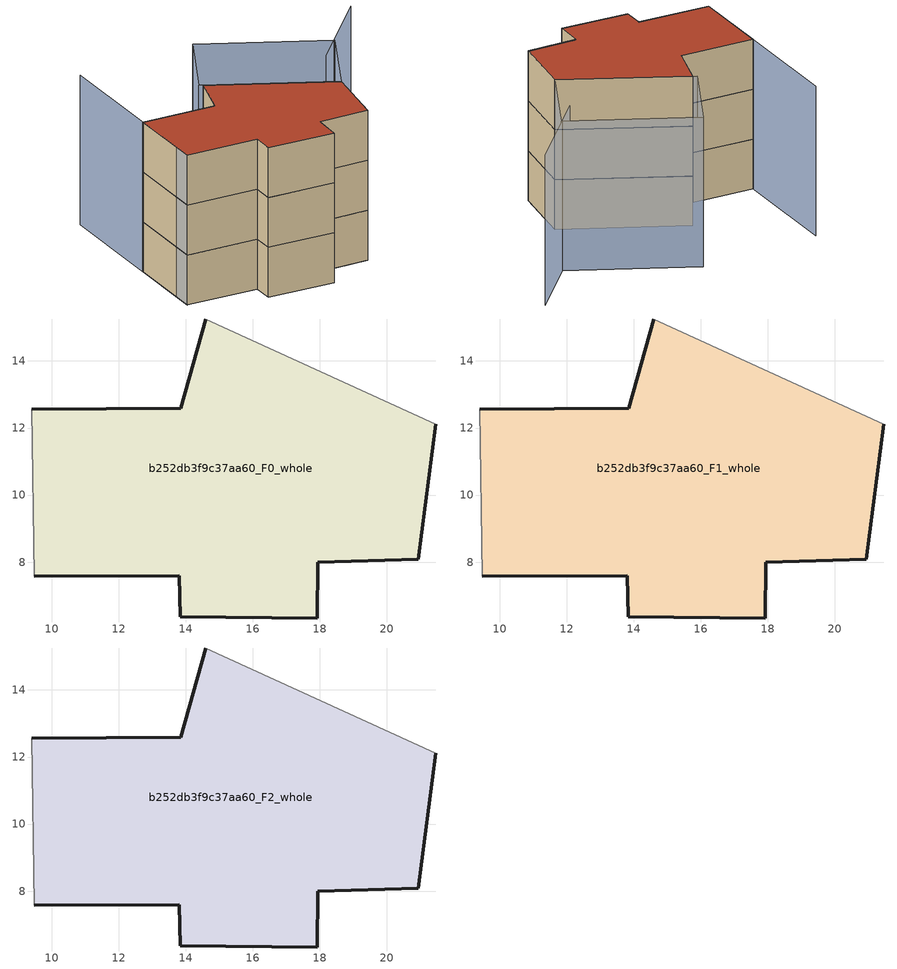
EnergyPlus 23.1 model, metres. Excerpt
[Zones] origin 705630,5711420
b252db3f9c37aa60_F0_whole
 floor ground (EU_floor_Construction): 20.93,8.08 21.46,12.11 14.59,15.25 13.86,12.59 9.4,12.56 9.47,7.57 13.81,7.59 13.83,6.37 17.93,6.33 17.93,7.99 z0
 wall outside (EU_wall_Construction): 21.46,12.11 20.93,8.08 17.93,7.99 17.93,6.33 13.83,6.37 13.81,7.59 9.47,7.57 / 9.4,12.56 13.86,12.59 14.59,15.25 z0:3
 wall adiabatic (EU_wall_Construction): 14.59,15.25 21.46,12.11 / 9.47,7.57 9.4,12.56 z0:3
b252db3f9c37aa60_F1_whole
 floor to b252db3f9c37aa60_F0_whole (EU_floor_Construction): 20.93,8.08 21.46,12.11 14.59,15.25 13.86,12.59 9.4,12.56 9.47,7.57 13.81,7.59 13.83,6.37 17.92,6.33 17.93,7.99 z3
 wall outside (EU_wall_Construction): 21.46,12.11 20.93,8.08 17.93,7.99 17.93,6.33 13.83,6.37 13.81,7.59 9.47,7.57 / 9.4,12.56 13.86,12.59 14.59,15.25 z3:6
 wall adiabatic (EU_wall_Construction): 14.59,15.25 21.46,12.11 / 9.47,7.57 9.4,12.56 z3:6
b252db3f9c37aa60_F2_whole
 floor to b252db3f9c37aa60_F1_whole (EU_floor_Construction): 20.93,8.08 21.46,12.11 14.59,15.25 13.86,12.59 9.4,12.56 9.47,7.57 13.81,7.59 13.83,6.37 17.92,6.33 17.93,7.99 z6
 wall outside (EU_wall_Construction): 21.46,12.11 20.93,8.08 17.93,7.99 17.93,6.33 13.83,6.37 13.81,7.59 9.47,7.57 / 9.4,12.56 13.86,12.59 14.59,15.25 z6:9
 wall adiabatic (EU_wall_Construction): 14.59,15.25 21.46,12.11 / 9.47,7.57 9.4,12.56 z6:9
 roof outside (EU_roof_Construction): 21.46,12.11 20.93,8.08 17.93,7.99 17.93,6.33 13.83,6.37 13.81,7.59 9.47,7.57 9.4,12.56 13.86,12.59 14.59,15.25 z9
shading: 9.29,19.59 9.47,7.57 / 26.59,20.54 22.35,15.47 / 21.46,12.11 14.38,15.35 / 14.38,15.35 16.62,20.26 / 16.62,20.26 23.71,17.02 / 23.71,17.02 21.46,12.11 z0:9
[Building]
EU S2 Campaign: North Axis=0; Terrain=City; Solar Distribution=FullExterior
[Site:Location]
London: Latitude=51.5; Longitude=-0.5; Time Zone=0; Elevation=25
[SizingPeriod:WeatherFileDays]
AnnualSizingPeriod: Begin Month=1; Begin Day of Month=1; End Month=12; End Day of Month=31; Day of Week for Start Day=Monday; Use Weather File Daylight Saving Period=No; Use Weather File Rain and Snow Indicators=No
[MATERIAL]
EU_InternalMass_Material: Roughness=MediumRough; Thickness=0.1; Conductivity=1; Density=1800; Specific Heat=900; Thermal Absorptance=0.9; Solar Absorptance=0.7; Visible Absorptance=0.7
[MATERIAL:NOMASS] Roughness=MediumRough; Thermal Absorptance=0.9; Solar Absorptance=0.7; Visible Absorptance=0.7
Name | Thermal Resistance
EU_wall_NoMass | 1.04674
EU_roof_NoMass | 4.32442
EU_floor_NoMass | 2.04616
[CONSTRUCTION]
EU_wall_Construction: EU_wall_NoMass
EU_roof_Construction: EU_roof_NoMass
EU_floor_Construction: EU_floor_NoMass
EU_InternalMass_Construction: EU_InternalMass_Material
[ZONE] Type=1; Multiplier=1; Ceiling Height=autocalculate; Floor Area=autocalculate; Part of Total Floor Area=Yes
Name | Volume
b252db3f9c37aa60_F0_whole | 213.04
b252db3f9c37aa60_F1_whole; b252db3f9c37aa60_F2_whole | 213.041
[INTERNALMASS] Construction=EU_InternalMass_Construction; Surface Area=71.0129
Name | Zone or ZoneList
b252db3f9c37aa60_F0_whole_EU_InternalMass | b252db3f9c37aa60_F0_whole
b252db3f9c37aa60_F1_whole_EU_InternalMass | b252db3f9c37aa60_F1_whole
b252db3f9c37aa60_F2_whole_EU_InternalMass | b252db3f9c37aa60_F2_whole
[OTHEREQUIPMENT] Fuel Type=Electricity; Design Level Calculation Method=Watts/Area; Power per Zone Floor Area=1; Fraction Latent=0; Fraction Radiant=0; Fraction Lost=0; Carbon Dioxide Generation Rate=0; EndUse Subcategory=EU_Step8_InternalGains
Name | Zone or ZoneList or Space or SpaceList | Schedule
EU_Step8_InternalGain_b252db3f9c37aa60_F0_whole_f000 | b252db3f9c37aa60_F0_whole | EU_Step8_GainSchedule_b252db3f9c37aa60_F0_whole_f000
EU_Step8_InternalGain_b252db3f9c37aa60_F1_whole_f000 | b252db3f9c37aa60_F1_whole | EU_Step8_GainSchedule_b252db3f9c37aa60_F1_whole_f000
EU_Step8_InternalGain_b252db3f9c37aa60_F2_whole_f000 | b252db3f9c37aa60_F2_whole | EU_Step8_GainSchedule_b252db3f9c37aa60_F2_whole_f000
[ZONEVENTILATION:DESIGNFLOWRATE] Schedule=EU_AlwaysOn; Design Flow Rate Calculation Method=AirChanges/Hour; Air Changes per Hour=0.488719; Ventilation Type=Natural; Fan Pressure Rise=0; Fan Total Efficiency=1; Constant Term Coefficient=1; Temperature Term Coefficient=0; Velocity Term Coefficient=0; Velocity Squared Term Coefficient=0; Minimum Indoor Temperature=-100; Maximum Indoor Temperature=100; Delta Temperature=-100; Minimum Outdoor Temperature=-100; Maximum Outdoor Temperature=100; Maximum Wind Speed=40
Name | Zone or ZoneList or Space or SpaceList
EU_ConstantAir_b252db3f9c37aa60_F0_whole | b252db3f9c37aa60_F0_whole
EU_ConstantAir_b252db3f9c37aa60_F1_whole | b252db3f9c37aa60_F1_whole
EU_ConstantAir_b252db3f9c37aa60_F2_whole | b252db3f9c37aa60_F2_whole
[HVACTEMPLATE:THERMOSTAT] Constant Heating Setpoint=20; Constant Cooling Setpoint=50
EU_HeatOnly_b252db3f9c37aa60_F0_whole; EU_HeatOnly_b252db3f9c37aa60_F1_whole; EU_HeatOnly_b252db3f9c37aa60_F2_whole
[HVACTEMPLATE:ZONE:IDEALLOADSAIRSYSTEM] System Availability Schedule=EU_AlwaysOn; Maximum Heating Supply Air Temperature=50; Minimum Cooling Supply Air Temperature=13; Maximum Heating Supply Air Humidity Ratio=0.0156; Minimum Cooling Supply Air Humidity Ratio=0.0077; Heating Limit=NoLimit; Cooling Limit=NoLimit; Heating Availability Schedule=EU_AlwaysOn; Cooling Availability Schedule=EU_CoolingOff; Dehumidification Control Type=ConstantSensibleHeatRatio; Cooling Sensible Heat Ratio=0.7; Dehumidification Setpoint=60; Humidification Control Type=None; Humidification Setpoint=30; Outdoor Air Method=None; Outdoor Air Flow Rate per Person=0.00944; Outdoor Air Flow Rate per Zone Floor Area=0; Outdoor Air Flow Rate per Zone=0; Demand Controlled Ventilation Type=None; Outdoor Air Economizer Type=NoEconomizer; Heat Recovery Type=None; Sensible Heat Recovery Effectiveness=0.7; Latent Heat Recovery Effectiveness=0.65
Name | Template Thermostat
b252db3f9c37aa60_F0_whole | EU_HeatOnly_b252db3f9c37aa60_F0_whole
b252db3f9c37aa60_F1_whole | EU_HeatOnly_b252db3f9c37aa60_F1_whole
b252db3f9c37aa60_F2_whole | EU_HeatOnly_b252db3f9c37aa60_F2_whole
[SIZING:ZONE] Zone Cooling Design Supply Air Temperature Input Method=SupplyAirTemperature; Zone Cooling Design Supply Air Temperature=13; Zone Heating Design Supply Air Temperature Input Method=SupplyAirTemperature; Zone Heating Design Supply Air Temperature=50; Zone Cooling Design Supply Air Humidity Ratio=0.008; Zone Heating Design Supply Air Humidity Ratio=0.008; Cooling Design Air Flow Method=DesignDay; Cooling Design Air Flow Rate=0; Cooling Minimum Air Flow per Zone Floor Area=0.000762; Cooling Minimum Air Flow=0; Cooling Minimum Air Flow Fraction=0.2; Heating Design Air Flow Method=DesignDay; Heating Design Air Flow Rate=0; Heating Maximum Air Flow per Zone Floor Area=0.002032; Heating Maximum Air Flow=0.141576; Heating Maximum Air Flow Fraction=0.3; Account for Dedicated Outdoor Air System=No; Dedicated Outdoor Air System Control Strategy=NeutralSupplyAir; Dedicated Outdoor Air Low Setpoint Temperature for Design=autosize; Dedicated Outdoor Air High Setpoint Temperature for Design=autosize; Zone Load Sizing Method=Sensible Load Only No Latent Load; Zone Latent Cooling Design Supply Air Humidity Ratio Input Method=HumidityRatioDifference; Zone Cooling Design Supply Air Humidity Ratio Difference=0.005; Zone Latent Heating Design Supply Air Humidity Ratio Input Method=HumidityRatioDifference; Zone Humidification Design Supply Air Humidity Ratio Difference=0.005
b252db3f9c37aa60_F0_whole; b252db3f9c37aa60_F1_whole; b252db3f9c37aa60_F2_whole
[SCHEDULE:CONSTANT]
Name | Hourly Value
EU_AlwaysOn | 1
EU_CoolingOff | 0
[SCHEDULE:FILE] Column Number=1; Rows to Skip at Top=0; Number of Hours of Data=8760; Column Separator=Comma; Interpolate to Timestep=No; Minutes per Item=60; Adjust Schedule for Daylight Savings=Yes
Name | File
EU_Step8_GainSchedule_b252db3f9c37aa60_F0_whole_f000 | ../../schedules/b252db3f9c37aa60/b252db3f9c37aa60_F0_whole_f000_gain.csv
EU_Step8_GainSchedule_b252db3f9c37aa60_F1_whole_f000 | ../../schedules/b252db3f9c37aa60/b252db3f9c37aa60_F1_whole_f000_gain.csv
EU_Step8_GainSchedule_b252db3f9c37aa60_F2_whole_f000 | ../../schedules/b252db3f9c37aa60/b252db3f9c37aa60_F2_whole_f000_gain.csv
